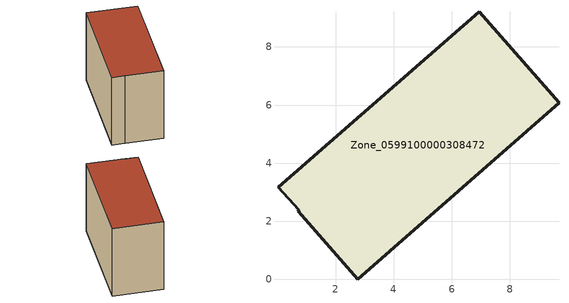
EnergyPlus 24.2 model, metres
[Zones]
Zone_0599100000308472
 floor ground (C_G): 0.73,2.4 0.01,3.16 6.95,9.21 9.69,6.08 2.76,0 0.71,2.34 z0
 wall outside (C_F): 9.69,6.08 6.95,9.21 0.01,3.16 0.73,2.4 0.71,2.34 2.76,0 9.69,6.08 z0:6.5
 roof outside (C_R): 0.01,3.16 0.73,2.4 0.71,2.34 2.76,0 9.69,6.08 6.95,9.21 z6.5
[BUILDING]
Pand.0599100000308472: North Axis=0; Terrain=City; Loads Convergence Tolerance Value=0.04; Temperature Convergence Tolerance Value=0.4; Solar Distribution=FullExterior; Maximum Number of Warmup Days=25; Minimum Number of Warmup Days=1
[Site:Location]
Rotterdam.The.Hague.AP_ZH_NLD Design_Conditions: Latitude=51.96; Longitude=4.45; Time Zone=1; Elevation=-4.5
[SITE:GROUNDTEMPERATURE:BUILDINGSURFACE]
18, 18, 18, 18, 18, 18, 18, 18, 18, 18, 18, 18
[MATERIAL] Thermal Absorptance=0.9; Solar Absorptance=0.7; Visible Absorptance=0.7
Name | Roughness | Thickness | Conductivity | Density | Specific Heat
G.TI.1946 | MediumSmooth | 0.15 | 1 | 540 | 1210
F.TI.1946 | Rough | 0.3 | 0.857143 | 1920 | 840
R.TI.1946 | MediumRough | 0.2 | 0.1 | 1500 | 1000
[CONSTRUCTION]
C_G: G.TI.1946
C_F: F.TI.1946
C_R: R.TI.1946
[ZONE]
Zone_0599100000308472: Type=1; Multiplier=1; Ceiling Height=Autocalculate; Volume=Autocalculate; Floor Area=autocalculate; Part of Total Floor Area=Yes
[ZONEINFILTRATION:DESIGNFLOWRATE]
Infil_Zone_0599100000308472: Zone or ZoneList or Space or SpaceList=Zone_0599100000308472; Schedule=AlwaysOn; Design Flow Rate Calculation Method=Flow/Area; Flow Rate per Floor Area=0.003; Constant Term Coefficient=1; Temperature Term Coefficient=0; Velocity Term Coefficient=0; Velocity Squared Term Coefficient=0
[HVACTEMPLATE:ZONE:IDEALLOADSAIRSYSTEM]
Zone_0599100000308472: Maximum Heating Supply Air Temperature=50; Minimum Cooling Supply Air Temperature=13; Maximum Heating Supply Air Humidity Ratio=0.0156; Minimum Cooling Supply Air Humidity Ratio=0.0077; Heating Limit=NoLimit; Cooling Limit=NoLimit; Dehumidification Control Type=ConstantSensibleHeatRatio; Cooling Sensible Heat Ratio=0.7; Dehumidification Setpoint=60; Humidification Control Type=None; Humidification Setpoint=30; Outdoor Air Method=None; Outdoor Air Flow Rate per Person=0.00944; Outdoor Air Flow Rate per Zone Floor Area=0; Outdoor Air Flow Rate per Zone=0; Demand Controlled Ventilation Type=None; Outdoor Air Economizer Type=NoEconomizer; Heat Recovery Type=None; Sensible Heat Recovery Effectiveness=0.7; Latent Heat Recovery Effectiveness=0.65
[ZONECONTROL:THERMOSTAT]
ThermostatControl_Zone_0599100000308472: Zone or ZoneList=Zone_0599100000308472; Control Type Schedule=DualSetpointControlType; Control 1=Thermostat_Zone_0599100000308472; Temperature Difference Between Cutout And Setpoint=0
[THERMOSTATSETPOINT:DUALSETPOINT]
Thermostat_Zone_0599100000308472: Heating Setpoint Temperature Schedule=HeatingSetpoint_Zone_0599100000308472; Cooling Setpoint Temperature Schedule=CoolingSetpoint_Zone_0599100000308472
[SCHEDULE:COMPACT]
HeatingSetpoint_Zone_0599100000308472: Through: 12/31, For: AllDays, Until: 24:00, 21
CoolingSetpoint_Zone_0599100000308472: Through: 12/31, For: AllDays, Until: 24:00, 24
DualSetpointControlType: Through: 12/31, For: AllDays, Until: 24:00, 4
AlwaysOn: Through: 12/31, For: AllDays, Until: 24:00, 1
